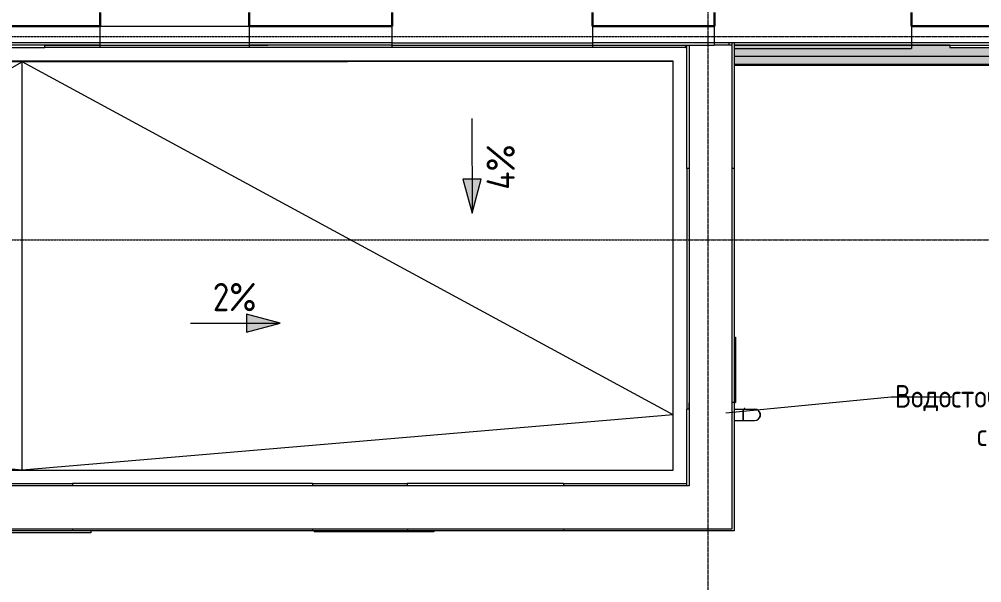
# Model space of a CAD drawing. Header units: millimetres. Extents: x -32 to 417638015, y -35 to 175284279.
# Drawn here: x 416910272 to 416918799, y 175228655 to 175233648 of the extents above; entities that cross this region are included whole.
import ezdxf

# ---------------------------------------------------------------- set-up
doc = ezdxf.new("R2010")
doc.units = ezdxf.units.MM
doc.linetypes.add('ADSK_Линия сетки', pattern=[25, 20, -2.5, 0, -2.5])
for name, color, linetype, lineweight in [('Аннотация', 7, 'Continuous', 18), ('Колонны', 7, 'Continuous', 18), ('Крыша', 7, 'Continuous', 9), ('Обобщенные модели', 7, 'Continuous', 18), ('Оборудование', 7, 'Continuous', 18), ('Ограждение', 7, 'Continuous', 9), ('Оси', 253, 'Continuous', 9), ('Перекрытие', 7, 'Continuous', 18), ('Размеры', 7, 'Continuous', 9), ('Стены внутренние', 7, 'Continuous', 18), ('Стены наружные', 7, 'Continuous', 18), ('Стены несущие', 7, 'Continuous', 30), ('Стены отделка', 7, 'Continuous', 30), ('ШТРИХОВКА', 252, 'Continuous', 15)]:
    doc.layers.add(name, color=color, linetype=linetype, lineweight=lineweight)
doc.styles.add('GOST Common_1', font='GOST_Common.ttf', dxfattribs={"width": 0.9, "height": 250})
doc.styles.add('GOST Common_4', font='GOST_Common.ttf', dxfattribs={"width": 0.9, "height": 200})

# ---------------------------------------------------------------- blocks, each defined once
blk = doc.blocks.new('_ Хомут универсальный - _ Хомут универсальный-2851612-План 2-го этажа')
at = {"layer": 'Обобщенные модели'}
for p, q in [((-50, 2.1), (-56.9, 2.1)), ((-56.9, 2.1), (-56.9, -2.5)), ((-56.9, -2.5), (-50, -2.5))]:
    blk.add_line(p, q, dxfattribs=at)
blk = doc.blocks.new('План 2 этажа')
at = {"layer": 'Ограждение', "transparency": 33554432}
for points in [[(40651.932, 1877.335), (41822.835, 1877.335), (42000.086, 2055.931), (33776.763, 2055.931), (33776.763, 2036.931), (33376.763, 2036.931), (33376.763, 2055.931), (31466.525, 2055.931), (31466.525, 1877.335), (36392.784, 1877.335), (36393.454, 1986.931), (36402.784, 1986.931), (36402.784, 1877.335), (39605.047, 1877.335)], [(33376.763, 2055.931), (33376.763, 2056.931), (33323.741, 2055.931)]]:
    blk.add_hatch(color=8, dxfattribs=at).paths.add_polyline_path(points)
h = blk.add_hatch(color=8, dxfattribs=at)
h.paths.add_polyline_path([(40651.932, 1877.133), (41822.835, 1877.335), (41826.773, 1881.302), (36402.784, 1881.302), (36402.784, 1877.133), (39605.047, 1877.133)])
h.paths.add_polyline_path([(36333.534, 1877.133), (36392.784, 1877.335), (36392.784, 1881.302), (31466.525, 1881.302), (31466.525, 1877.133), (36202.673, 1877.133)])
at = {"layer": 'Размеры'}
for points in [[(29142.861, 569.509), (29222.789, 869.631), (29062.02, 869.387)], [(27444.628, -406.254), (27144.628, -325.869), (27144.628, -486.638)]]:
    blk.add_hatch(color=8, dxfattribs=at).paths.add_polyline_path(points)
at = {"layer": 'Аннотация', "color": 8}
for p, q in [((31390.65, -1198.856), (32857.131, -1058.098)), ((32857.131, -1058.098), (33392.912, -1058.098))]:
    blk.add_line(p, q, dxfattribs=at)
at = {"layer": 'Колонны', "color": 8}
for p, q in [((31466.525, -529.081), (31476.872, -529.081)), ((31476.872, -529.081), (31476.872, -1108.663)), ((31466.525, -1108.663), (31476.872, -1108.663)), ((25767.084, -2262.64), (24707.084, -2262.64)), ((25767.084, -2246.854), (25767.084, -2262.64)), ((27745.908, -2246.854), (27745.908, -2254.689)), ((28805.908, -2254.689), (27745.908, -2254.689)), ((28805.908, -2246.854), (28805.908, -2254.689))]:
    blk.add_line(p, q, dxfattribs=at)
at = {"layer": 'Крыша', "color": 8}
for p, q in [((25157.214, 1908.156), (19595.653, 1916.931)), ((19673.859, -1176.873), (25157.214, 1908.156)), ((25157.214, 1908.156), (30926.525, 1916.931)), ((25157.214, -1706.854), (25157.214, 1908.156)), ((30926.525, -1217.873), (25157.214, 1908.156)), ((25157.214, -1706.854), (19698.939, -1229.898)), ((30926.525, -1217.873), (25157.214, -1706.854))]:
    blk.add_line(p, q, dxfattribs=at)
at = {"layer": 'Обобщенные модели', "color": 8}
for radius, start, end in [(43.4, 0, 48.0315618), (43.4, 311.9684382, 0), (41.1, 0, 15), (41.1, 345, 0)]:
    blk.add_arc((31655.52, -1217.873), radius, start, end, dxfattribs=at)
at = {"layer": 'Оборудование', "color": 8}
for p, q in [((31466.525, -1167.873), (31546.525, -1167.873)), ((31546.525, -1267.873), (31546.525, -1167.873)), ((31546.525, -1167.873), (31646.525, -1167.873)), ((31546.525, -1167.873), (31546.525, -1267.873)), ((31466.525, -1267.873), (31546.525, -1267.873)), ((31546.525, -1267.873), (31646.525, -1267.873))]:
    blk.add_line(p, q, dxfattribs=at)
blk.add_arc((31646.525, -1217.873), 50, 270, 90, dxfattribs=at)
at = {"layer": 'Ограждение', "color": 8}
for p, q in [((31466.525, 2056.931), (33035.495, 2056.931)), ((33035.495, 2056.931), (31466.525, 2056.931)), ((33376.763, 2055.931), (31466.525, 2055.931)), ((33376.763, 2055.931), (31466.525, 2055.931)), ((36393.081, 1882.517), (31466.525, 1882.517)), ((36393.077, 1881.302), (31466.525, 1881.302)), ((36393.076, 1880.976), (31466.525, 1880.976)), ((36393.074, 1880.634), (31466.525, 1880.634)), ((36393.068, 1878.885), (31466.525, 1878.885)), ((36393.067, 1878.608), (31466.525, 1878.608)), ((36393.066, 1878.415), (31466.525, 1878.415)), ((36393.066, 1878.287), (31466.525, 1878.287)), ((36393.063, 1877.335), (31466.525, 1877.335)), ((36393.062, 1877.133), (31466.525, 1877.133))]:
    blk.add_line(p, q, dxfattribs=at)
at = {"layer": 'Оси', "color": 8, "linetype": 'ADSK_Линия сетки'}
for p, q in [((31235.923, -4690.674), (31235.923, 21446.28)), ((-9428.371, 2133.7), (43381.868, 2133.7)), ((-9428.371, 333.7), (50898.627, 333.7))]:
    blk.add_line(p, q, dxfattribs=at)
at = {"layer": 'Перекрытие', "color": 8}
for p, q in [((31066.956, 2056.931), (31066.956, -1846.854)), ((31446.956, 2056.931), (31289.495, 2056.931)), ((31446.956, -2226.854), (31446.956, 2056.931)), ((31066.525, 963.407), (31066.525, -1110.733)), ((31066.956, -1846.854), (19475.653, -1846.854)), ((18968.77, -2226.854), (31446.956, -2226.854))]:
    blk.add_line(p, q, dxfattribs=at)
at = {"layer": 'Размеры', "color": 8, "lineweight": 20}
for p, q in [((29141.584, 1408.704), (29142.861, 569.509)), ((26649.862, -406.254), (27444.628, -406.254))]:
    blk.add_line(p, q, dxfattribs=at)
at = {"layer": 'Размеры', "color": 8}
for p, q in [((29222.789, 869.631), (29062.02, 869.387)), ((29062.02, 869.387), (29142.861, 569.509)), ((29142.861, 569.509), (29222.789, 869.631)), ((27444.628, -406.254), (27144.628, -325.869)), ((27144.628, -325.869), (27144.628, -486.638)), ((27144.628, -486.638), (27444.628, -406.254))]:
    blk.add_line(p, q, dxfattribs=at)
at = {"layer": 'Стены внутренние', "color": 8}
for p, q in [((31034.426, 2036.931), (31046.525, 2036.931)), ((30926.525, 1916.931), (19595.653, 1916.931)), ((30926.525, -1706.854), (30926.525, 1916.931)), ((31046.525, 963.407), (31046.525, -1166.854)), ((31066.525, -1166.854), (31066.525, -1110.733)), ((19495.653, -1706.854), (30926.525, -1706.854)), ((27728.857, -1826.854), (25603.857, -1826.854)), ((29953.171, -1826.854), (28568.857, -1826.854))]:
    blk.add_line(p, q, dxfattribs=at)
at = {"layer": 'Стены наружные', "color": 8}
for p, q in [((25847.994, 2226.931), (27167.994, 2226.931)), ((27167.994, 2076.931), (25847.994, 2076.931)), ((25847.994, 2056.931), (27167.994, 2056.931)), ((25847.994, 2036.931), (25847.994, 2056.931)), ((27167.994, 2056.931), (27167.994, 2036.931)), ((28435.494, 2076.931), (30210.494, 2076.931)), ((28435.494, 2056.931), (30210.494, 2056.931)), ((28435.494, 2036.931), (28435.494, 2056.931)), ((30210.494, 2056.931), (30210.494, 2036.931)), ((31034.426, 2056.931), (31034.426, 2036.931)), ((31046.525, 963.407), (31046.525, 2056.931)), ((31066.525, 2056.931), (31066.525, 963.407)), ((33035.495, 2076.931), (31290.495, 2076.931)), ((31420.928, 2056.931), (31420.928, 2076.931)), ((31446.525, 2056.931), (31446.525, 2076.931)), ((31466.525, 2076.931), (31466.525, -2246.854)), ((33035.495, 2055.931), (33035.495, 2026.931)), ((31034.426, 2036.931), (25357.214, 2036.931)), ((31466.525, 2026.931), (33035.495, 2026.931)), ((36392.954, 1956.931), (31466.525, 1956.931)), ((36393.097, 1886.931), (31466.525, 1886.931)), ((31066.525, 963.407), (31046.525, 963.407)), ((31466.525, 963.407), (31446.956, 963.407)), ((31046.525, -1846.854), (31046.525, -1166.854)), ((31066.525, -1166.854), (31046.525, -1166.854)), ((31066.525, -1166.854), (31066.525, -1846.854)), ((31466.525, -1109.908), (31446.956, -1109.908)), ((24763.857, -1826.854), (25603.857, -1826.854)), ((25603.857, -1826.854), (25603.857, -1846.854)), ((27728.857, -1826.854), (28568.857, -1826.854)), ((27728.857, -1826.854), (27728.857, -1846.854)), ((28568.857, -1826.854), (28568.857, -1846.854)), ((29953.171, -1826.854), (31046.525, -1826.854)), ((29953.171, -1826.854), (29953.171, -1846.854)), ((31466.525, -2246.854), (20486.357, -2246.854)), ((25603.857, -2226.854), (25603.857, -2246.854)), ((27728.857, -2226.854), (27728.857, -2246.854)), ((28571.357, -2226.854), (28571.357, -2246.854)), ((29953.171, -2226.854), (29953.171, -2246.854))]:
    blk.add_line(p, q, dxfattribs=at)
at = {"layer": 'Стены несущие', "color": 8}
for p, q in [((25847.994, 2226.931), (25847.994, 2346.931)), ((27167.994, 2346.931), (27167.994, 2226.931)), ((28435.494, 2226.931), (28435.494, 2346.931)), ((30210.494, 2346.931), (30210.494, 2226.931)), ((31290.495, 2226.931), (31290.495, 2346.931)), ((33035.495, 2346.931), (33035.495, 2226.931)), ((25847.994, 2226.931), (24375.495, 2226.931)), ((27167.994, 2226.931), (28435.494, 2226.931)), ((31290.495, 2226.931), (30210.494, 2226.931)), ((34120.493, 2226.931), (33035.495, 2226.931))]:
    blk.add_line(p, q, dxfattribs=at)
at = {"layer": 'Стены отделка', "color": 8, "lineweight": 9}
for p, q in [((25847.994, 2056.931), (25847.994, 2226.931)), ((27167.994, 2226.931), (27167.994, 2056.931)), ((28435.494, 2056.931), (28435.494, 2226.931)), ((30210.494, 2226.931), (30210.494, 2056.931)), ((31290.495, 2226.931), (31290.495, 2226.931)), ((31290.495, 2056.931), (31290.495, 2226.931)), ((33035.495, 2226.931), (33035.495, 2056.931)), ((25847.994, 2076.931), (24375.495, 2076.931)), ((25847.994, 2056.931), (24375.495, 2056.931)), ((25357.214, 2036.931), (25357.214, 2055.931)), ((25357.214, 2055.931), (25847.994, 2055.931)), ((28435.494, 2076.931), (27167.994, 2076.931)), ((28435.494, 2056.931), (27167.994, 2056.931)), ((27167.994, 2055.931), (27335.36, 2055.931)), ((27335.36, 2055.931), (27335.36, 2056.931)), ((31290.495, 2076.931), (30210.494, 2076.931)), ((30210.494, 2056.931), (31289.495, 2056.931)), ((34120.493, 2076.931), (33035.495, 2076.931)), ((33035.495, 2056.931), (34120.493, 2056.931)), ((33376.763, 2056.931), (33052.857, 2056.931)), ((33052.857, 2056.931), (33052.857, 2055.931)), ((33052.857, 2055.931), (33376.763, 2055.931)), ((33376.763, 2056.931), (33376.763, 2036.931)), ((24957.214, 2036.931), (25357.214, 2036.931)), ((33376.763, 2036.931), (33776.763, 2036.931))]:
    blk.add_line(p, q, dxfattribs=at)
at = {"layer": 'Обобщенные модели', "color": 8, "rotation": 270.0000000000002}
blk.add_blockref('_ Хомут универсальный - _ Хомут универсальный-2851612-План 2-го этажа', (31556.525, -1217.873), dxfattribs=at)
at = {"layer": 'Аннотация', "color": 8, "insert": (34869.531, -953.974), "char_height": 200, "width": 2012.4, "attachment_point": 3, "line_spacing_factor": 1.022766, "style": 'GOST Common_4'}
blk.add_mtext('\\pxqr,t1.8,3.6,5.4,7.2,9,10.8,12.6,14.4,16.2,18,19.8,21.6,23.4,25.2,27,28.8,30.6,32.4,34.2,36,37.8,39.6,41.4,43.2,45,46.8,48.6,50.4,52.2,54,55.8,57.6;{Водосточная труба с обогревом}', dxfattribs=at)
at = {"layer": 'Размеры', "color": 8, "lineweight": 20, "insert": (29271.666, 776.7), "char_height": 250, "width": 509.88567, "attachment_point": 1, "rotation": 90, "line_spacing_factor": 1.022761, "style": 'GOST Common_1'}
blk.add_mtext('4%', dxfattribs=at)
at = {"layer": 'Размеры', "color": 8, "lineweight": 20, "insert": (26846.107, -49.547), "char_height": 250, "width": 482.732, "attachment_point": 1, "line_spacing_factor": 1.022761, "style": 'GOST Common_1'}
blk.add_mtext('2%', dxfattribs=at)

msp = doc.modelspace()

# ---------------------------------------------------------------- block references
at = {"layer": 'ШТРИХОВКА'}
msp.add_blockref('План 2 этажа', (416885140, 175231360.9), dxfattribs=at)

doc.saveas('drawing.dxf')
